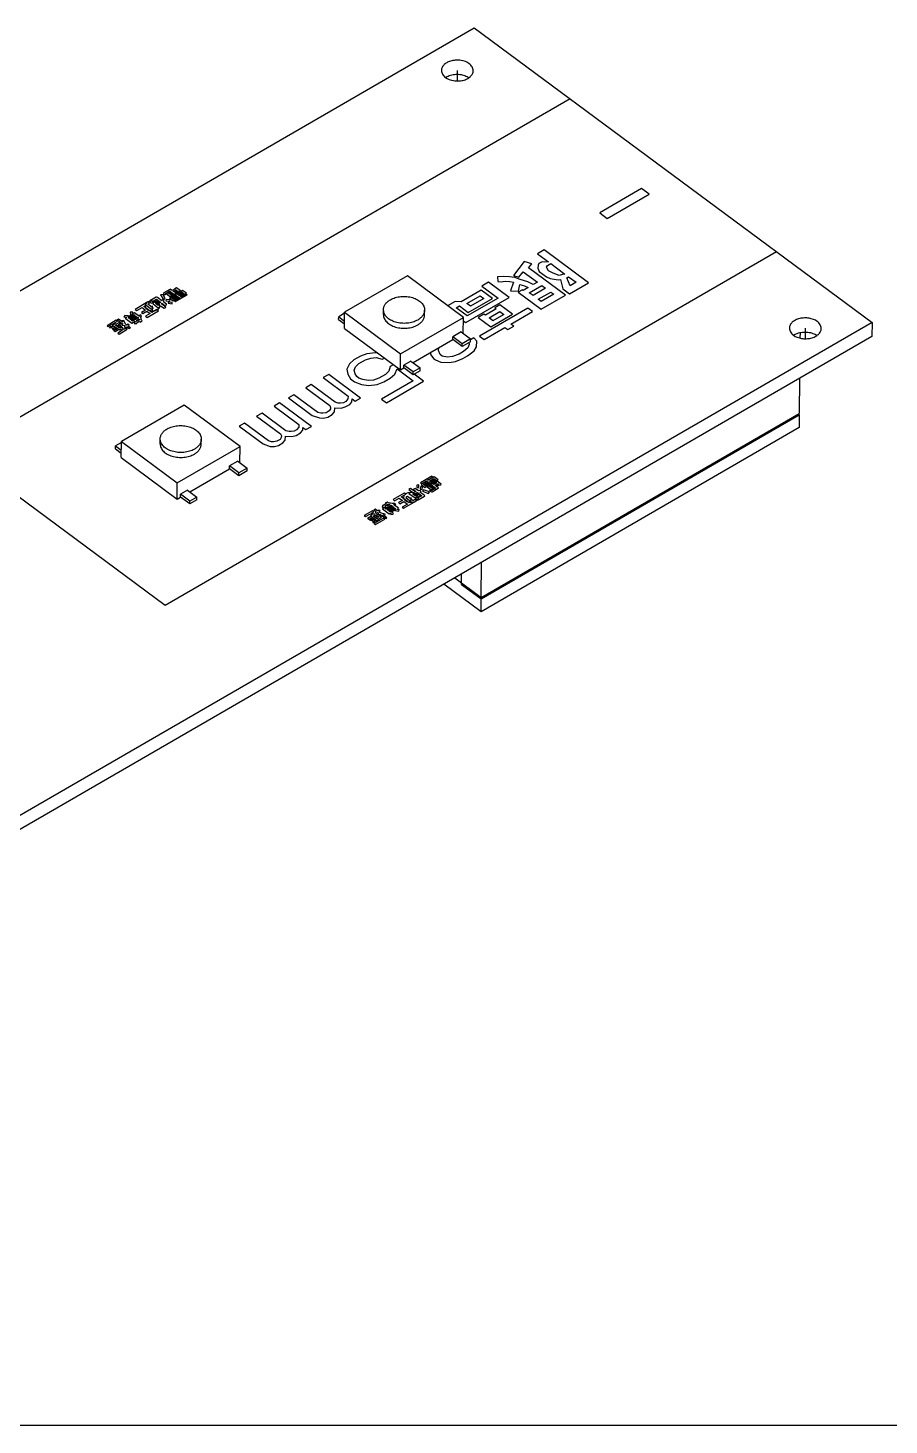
# Model space of a CAD drawing. Header units: millimetres. Extents: x 0 to 297, y 0 to 210.
# Drawn here: x 101.5 to 133.8, y 0 to 52.4 of the extents above; entities that cross this region are included whole.
import ezdxf

# ---------------------------------------------------------------- set-up
doc = ezdxf.new("R2010")
doc.units = ezdxf.units.MM
doc.header["$LTSCALE"] = 16.335
doc.layers.get('0').update_dxf_attribs({"linetype": 'CONTINUOUS'})

msp = doc.modelspace()

# ---------------------------------------------------------------- linework, layer by layer
at = {"color": 7, "linetype": 'Continuous'}
for p, q in [((86.854, 34.185), (118.245, 52.351)), ((118.245, 52.351), (133.143, 41.313)), ((115.739, 43.058), (113.387, 41.697)), ((117.834, 41.506), (115.739, 43.058)), ((113.163, 41.423), (113.164, 41.529)), ((113.163, 41.423), (113.383, 41.26)), ((113.387, 41.658), (113.164, 41.529)), ((113.164, 41.529), (113.384, 41.366)), ((113.382, 41.089), (113.387, 41.697)), ((113.387, 41.697), (115.482, 40.145)), ((114.841, 41.608), (114.842, 41.793)), ((115.482, 40.145), (117.834, 41.506)), ((116.381, 41.595), (116.382, 41.78)), ((117.829, 40.901), (117.834, 41.506)), ((133.143, 41.313), (91.847, 17.415)), ((113.382, 41.089), (115.477, 39.537)), ((117.751, 40.958), (117.438, 40.777)), ((117.751, 40.958), (118.1, 40.7)), ((130.445, 40.936), (130.443, 40.729)), ((133.143, 41.313), (133.138, 40.784)), ((133.138, 40.784), (91.842, 16.887)), ((115.949, 39.81), (117.437, 40.671)), ((117.437, 40.671), (117.438, 40.777)), ((117.786, 40.412), (117.437, 40.671)), ((117.787, 40.518), (117.438, 40.777)), ((118.1, 40.594), (117.786, 40.412)), ((117.786, 40.412), (117.787, 40.518)), ((118.1, 40.7), (117.787, 40.518)), ((118.1, 40.594), (118.1, 40.7)), ((115.477, 39.537), (115.482, 40.145)), ((115.87, 39.869), (115.608, 39.718)), ((115.87, 39.869), (116.219, 39.611)), ((115.477, 39.537), (115.607, 39.612)), ((115.607, 39.612), (115.608, 39.718)), ((115.956, 39.354), (115.607, 39.612)), ((115.957, 39.459), (115.608, 39.718)), ((116.218, 39.505), (115.956, 39.354)), ((115.956, 39.354), (115.957, 39.459)), ((116.219, 39.611), (115.957, 39.459)), ((116.218, 39.505), (116.219, 39.611)), ((130.43, 39.217), (130.418, 37.903)), ((107.376, 38.218), (105.023, 36.857)), ((109.47, 36.666), (107.376, 38.218)), ((118.5, 31.006), (130.418, 37.903)), ((118.5, 30.954), (130.418, 37.85)), ((130.378, 37.88), (130.418, 37.85)), ((130.418, 37.85), (130.414, 37.375)), ((130.414, 37.375), (118.495, 30.478)), ((104.799, 36.583), (104.8, 36.689)), ((105.023, 36.818), (104.8, 36.689)), ((104.8, 36.689), (105.02, 36.526)), ((105.018, 36.249), (105.023, 36.857)), ((105.023, 36.857), (107.118, 35.305)), ((106.477, 36.768), (106.478, 36.953)), ((107.118, 35.305), (109.47, 36.666)), ((108.017, 36.755), (108.018, 36.94)), ((109.465, 36.061), (109.47, 36.666)), ((104.799, 36.583), (105.019, 36.42)), ((105.018, 36.249), (107.113, 34.697)), ((107.586, 34.97), (109.073, 35.831)), ((109.073, 35.831), (109.074, 35.937)), ((109.422, 35.572), (109.073, 35.831)), ((109.388, 36.118), (109.074, 35.937)), ((109.423, 35.678), (109.074, 35.937)), ((109.388, 36.118), (109.737, 35.86)), ((109.736, 35.754), (109.422, 35.572)), ((109.422, 35.572), (109.423, 35.678)), ((109.737, 35.86), (109.423, 35.678)), ((109.736, 35.754), (109.737, 35.86)), ((107.113, 34.697), (107.118, 35.305)), ((107.113, 34.697), (107.243, 34.772)), ((107.243, 34.772), (107.244, 34.878)), ((107.593, 34.514), (107.243, 34.772)), ((107.506, 35.029), (107.244, 34.878)), ((107.594, 34.619), (107.244, 34.878)), ((107.506, 35.029), (107.855, 34.771)), ((107.854, 34.665), (107.593, 34.514)), ((107.593, 34.514), (107.594, 34.619)), ((107.855, 34.771), (107.594, 34.619)), ((107.854, 34.665), (107.855, 34.771)), ((118.5, 31.006), (118.512, 32.32)), ((118.495, 30.478), (117.107, 31.507)), ((117.51, 31.74), (118.5, 31.006)), ((117.766, 31.497), (117.77, 31.891)), ((117.807, 31.52), (117.766, 31.497)), ((117.766, 31.497), (118.5, 30.954)), ((118.495, 30.478), (118.5, 30.954)), ((0, 0), (297, 0))]:
    msp.add_line(p, q, dxfattribs=at)
at = {"color": 40, "linetype": 'Continuous'}
for p, q in [((117.608, 50.753), (117.605, 50.363)), ((121.83, 49.695), (98.934, 36.445)), ((124.509, 46.33), (122.941, 45.423)), ((123.22, 45.216), (124.788, 46.123)), ((124.788, 46.123), (124.509, 46.33)), ((122.941, 45.423), (123.22, 45.216)), ((120.86, 44.034), (120.611, 43.89)), ((122.527, 42.799), (120.86, 44.034)), ((106.662, 30.719), (129.558, 43.969)), ((120.111, 43.601), (119.71, 43.075)), ((120.4, 43.511), (120.111, 43.601)), ((120.268, 43.362), (120.4, 43.511)), ((120.611, 43.89), (121.027, 43.581)), ((120.632, 43.462), (120.622, 43.346)), ((120.667, 43.519), (120.632, 43.462)), ((120.791, 43.591), (120.667, 43.519)), ((120.878, 43.568), (120.791, 43.591)), ((121.027, 43.581), (120.878, 43.568)), ((120.986, 43.447), (121.111, 43.519)), ((121.111, 43.519), (121.639, 43.128)), ((119.321, 43.034), (119.113, 43.023)), ((119.113, 43.023), (119.127, 42.848)), ((119.557, 43.024), (119.321, 43.034)), ((119.762, 42.996), (119.557, 43.024)), ((119.71, 43.075), (119.911, 43.009)), ((119.963, 42.929), (119.762, 42.996)), ((119.911, 43.009), (120.077, 43.215)), ((120.251, 42.839), (119.963, 42.929)), ((120.077, 43.215), (120.605, 42.824)), ((121.657, 42.332), (120.268, 43.362)), ((120.622, 43.346), (120.671, 43.228)), ((120.671, 43.228), (120.948, 43.022)), ((120.948, 43.022), (121.091, 42.958)), ((120.951, 43.391), (120.986, 43.447)), ((120.976, 43.331), (120.951, 43.391)), ((121.028, 43.251), (120.976, 43.331)), ((121.198, 43.167), (121.028, 43.251)), ((121.091, 42.958), (121.382, 42.907)), ((121.427, 43.079), (121.198, 43.167)), ((121.548, 43.113), (121.427, 43.079)), ((121.639, 43.128), (121.548, 43.113)), ((121.715, 42.989), (121.778, 43.025)), ((121.837, 42.693), (121.715, 42.989)), ((121.778, 43.025), (122.055, 42.819)), ((106.61, 42.423), (106.601, 42.408)), ((106.601, 42.408), (106.609, 42.403)), ((106.834, 42.553), (106.61, 42.423)), ((106.679, 42.394), (106.68, 42.405)), ((106.68, 42.405), (106.837, 42.496)), ((106.76, 42.422), (106.71, 42.393)), ((106.767, 42.416), (106.76, 42.422)), ((106.867, 42.474), (106.767, 42.416)), ((106.804, 42.389), (106.904, 42.447)), ((106.926, 42.43), (106.826, 42.373)), ((106.858, 42.557), (106.834, 42.553)), ((106.837, 42.496), (106.867, 42.474)), ((106.925, 42.508), (106.858, 42.557)), ((106.865, 42.278), (107.239, 42.494)), ((106.904, 42.447), (106.926, 42.43)), ((107.033, 42.57), (106.925, 42.508)), ((106.962, 42.48), (107.07, 42.543)), ((106.984, 42.464), (106.962, 42.48)), ((107.092, 42.526), (106.984, 42.464)), ((107.021, 42.436), (107.129, 42.499)), ((107.043, 42.42), (107.021, 42.436)), ((107.083, 42.609), (107.025, 42.576)), ((107.025, 42.576), (107.033, 42.57)), ((107.151, 42.482), (107.043, 42.42)), ((107.07, 42.543), (107.092, 42.526)), ((107.239, 42.494), (107.083, 42.609)), ((107.236, 42.463), (107.128, 42.401)), ((107.129, 42.499), (107.151, 42.482)), ((107.158, 42.379), (107.265, 42.441)), ((107.288, 42.425), (107.18, 42.363)), ((107.265, 42.441), (107.236, 42.463)), ((107.244, 42.282), (107.459, 42.407)), ((107.319, 42.511), (107.261, 42.478)), ((107.261, 42.478), (107.364, 42.401)), ((107.317, 42.403), (107.288, 42.425)), ((107.459, 42.407), (107.319, 42.511)), ((118.507, 42.526), (117.758, 42.093)), ((118.923, 42.217), (118.507, 42.526)), ((118.77, 42.825), (118.52, 42.68)), ((118.52, 42.68), (119.132, 42.227)), ((119.548, 42.248), (118.77, 42.825)), ((119.127, 42.848), (119.245, 42.843)), ((119.245, 42.843), (119.394, 42.856)), ((119.394, 42.856), (119.571, 42.849)), ((119.571, 42.849), (119.717, 42.823)), ((119.717, 42.823), (119.6, 42.498)), ((119.6, 42.498), (119.895, 42.486)), ((120.047, 42.537), (119.891, 42.447)), ((119.891, 42.447), (120.752, 41.809)), ((119.895, 42.486), (119.946, 42.736)), ((119.946, 42.736), (120.12, 42.689)), ((120.075, 42.517), (120.047, 42.537)), ((120.262, 42.625), (120.075, 42.517)), ((120.12, 42.689), (120.262, 42.625)), ((120.449, 42.733), (120.251, 42.839)), ((120.304, 42.429), (120.772, 42.7)), ((120.443, 42.326), (120.304, 42.429)), ((120.911, 42.597), (120.443, 42.326)), ((120.605, 42.824), (120.449, 42.733)), ((120.637, 42.182), (121.105, 42.453)), ((120.772, 42.7), (120.911, 42.597)), ((121.105, 42.453), (121.217, 42.371)), ((121.382, 42.907), (121.472, 42.922)), ((121.472, 42.922), (121.56, 42.569)), ((121.56, 42.569), (121.81, 42.384)), ((121.81, 42.384), (122.527, 42.799)), ((122.055, 42.819), (121.837, 42.693)), ((106.021, 42.082), (105.54, 41.804)), ((105.865, 41.914), (105.948, 41.962)), ((106.168, 41.689), (105.865, 41.914)), ((105.948, 41.962), (106.155, 41.808)), ((106.014, 42), (106.08, 42.038)), ((106.221, 41.847), (106.014, 42)), ((106.08, 42.038), (106.021, 42.082)), ((106.088, 42.121), (106.078, 42.106)), ((106.078, 42.106), (106.092, 42.084)), ((106.328, 42.26), (106.088, 42.121)), ((106.092, 42.084), (106.107, 42.073)), ((106.107, 42.073), (106.136, 42.041)), ((106.136, 42.041), (106.209, 42.064)), ((106.188, 42.101), (106.338, 42.187)), ((106.195, 42.085), (106.188, 42.101)), ((106.188, 41.751), (106.19, 41.934)), ((106.209, 42.064), (106.195, 42.085)), ((106.223, 42.053), (106.205, 42.023)), ((106.205, 42.023), (106.211, 42.007)), ((106.211, 42.007), (106.404, 41.865)), ((106.257, 42.072), (106.223, 42.053)), ((106.319, 42.157), (106.253, 42.119)), ((106.253, 42.119), (106.43, 41.987)), ((106.333, 42.048), (106.257, 42.072)), ((106.3, 42.029), (106.333, 42.048)), ((106.403, 41.952), (106.3, 42.029)), ((106.474, 42.042), (106.319, 42.157)), ((106.344, 42.259), (106.328, 42.26)), ((106.338, 42.187), (106.493, 42.072)), ((106.374, 42.248), (106.344, 42.259)), ((106.537, 42.127), (106.374, 42.248)), ((106.43, 41.987), (106.403, 41.952)), ((106.404, 41.865), (106.47, 41.903)), ((106.463, 41.909), (106.489, 41.943)), ((106.47, 41.903), (106.463, 41.909)), ((106.493, 42.072), (106.474, 42.042)), ((106.489, 41.943), (106.622, 41.845)), ((106.589, 42.362), (106.493, 42.346)), ((106.493, 42.346), (106.597, 42.181)), ((106.534, 41.998), (106.545, 42.034)), ((106.689, 41.883), (106.534, 41.998)), ((106.555, 42.157), (106.537, 42.127)), ((106.545, 42.034), (106.655, 41.952)), ((106.632, 42.133), (106.555, 42.157)), ((106.67, 42.204), (106.589, 42.362)), ((106.596, 42.083), (106.632, 42.133)), ((106.722, 41.99), (106.596, 42.083)), ((106.597, 42.181), (106.67, 42.204)), ((106.609, 42.403), (106.644, 42.355)), ((106.622, 41.845), (106.689, 41.883)), ((106.644, 42.355), (106.685, 42.379)), ((106.655, 41.952), (106.722, 41.99)), ((106.685, 42.379), (106.679, 42.394)), ((106.698, 42.172), (106.694, 42.12)), ((106.694, 42.12), (106.835, 42.114)), ((106.855, 42.165), (106.698, 42.172)), ((106.71, 42.393), (106.865, 42.278)), ((106.784, 42.075), (106.781, 42.034)), ((106.781, 42.034), (106.921, 42.018)), ((106.933, 42.064), (106.784, 42.075)), ((106.826, 42.373), (106.804, 42.389)), ((106.871, 42.252), (106.821, 42.223)), ((106.821, 42.223), (106.961, 42.119)), ((106.835, 42.114), (106.855, 42.165)), ((106.863, 42.345), (106.963, 42.403)), ((106.885, 42.329), (106.863, 42.345)), ((106.974, 42.175), (106.871, 42.252)), ((106.985, 42.386), (106.885, 42.329)), ((107.02, 42.338), (106.896, 42.266)), ((106.896, 42.266), (106.925, 42.245)), ((106.921, 42.018), (106.933, 42.064)), ((106.925, 42.245), (107.05, 42.317)), ((107.072, 42.3), (106.947, 42.228)), ((106.947, 42.228), (106.977, 42.206)), ((106.961, 42.119), (107.185, 42.249)), ((106.963, 42.403), (106.985, 42.386)), ((107.149, 42.276), (106.974, 42.175)), ((106.977, 42.206), (107.101, 42.278)), ((107.208, 42.232), (107.017, 42.122)), ((107.017, 42.122), (107.054, 42.095)), ((107.05, 42.317), (107.02, 42.338)), ((107.103, 42.386), (107.045, 42.353)), ((107.045, 42.353), (107.149, 42.276)), ((107.054, 42.095), (107.485, 42.344)), ((107.101, 42.278), (107.072, 42.3)), ((107.207, 42.31), (107.103, 42.386)), ((107.128, 42.401), (107.158, 42.379)), ((107.18, 42.363), (107.209, 42.341)), ((107.185, 42.249), (107.208, 42.232)), ((107.364, 42.401), (107.207, 42.31)), ((107.209, 42.341), (107.317, 42.403)), ((107.266, 42.266), (107.244, 42.282)), ((107.448, 42.372), (107.266, 42.266)), ((107.485, 42.344), (107.448, 42.372)), ((117.522, 42.103), (117.241, 41.94)), ((117.758, 42.093), (117.522, 42.103)), ((117.561, 41.868), (117.685, 41.94)), ((117.685, 41.94), (118.019, 41.693)), ((117.926, 41.31), (119.548, 42.248)), ((117.959, 42.026), (118.458, 42.315)), ((118.098, 41.923), (117.959, 42.026)), ((119.132, 42.227), (117.977, 41.559)), ((118.019, 41.693), (118.923, 42.217)), ((118.597, 42.212), (118.098, 41.923)), ((118.458, 42.315), (118.597, 42.212)), ((119.198, 41.973), (119.011, 41.864)), ((119.67, 41.623), (119.198, 41.973)), ((120.749, 42.1), (120.637, 42.182)), ((121.217, 42.371), (120.749, 42.1)), ((120.752, 41.809), (121.657, 42.332)), ((104.835, 41.396), (104.486, 41.194)), ((104.531, 41.161), (104.879, 41.363)), ((104.879, 41.363), (104.835, 41.396)), ((104.918, 41.444), (104.868, 41.415)), ((104.868, 41.415), (105.09, 41.251)), ((105.073, 41.329), (104.918, 41.444)), ((105.117, 41.383), (105.046, 41.381)), ((105.046, 41.381), (105.073, 41.329)), ((105.176, 41.252), (105.117, 41.383)), ((105.15, 41.578), (105.122, 41.523)), ((105.122, 41.523), (105.223, 41.513)), ((105.29, 41.562), (105.15, 41.578)), ((105.223, 41.513), (105.165, 41.479)), ((105.165, 41.479), (105.416, 41.293)), ((105.437, 41.617), (105.271, 41.521)), ((105.271, 41.521), (105.29, 41.562)), ((105.276, 41.485), (105.491, 41.61)), ((105.313, 41.458), (105.276, 41.485)), ((105.528, 41.582), (105.313, 41.458)), ((105.342, 41.436), (105.558, 41.561)), ((105.379, 41.408), (105.342, 41.436)), ((105.453, 41.704), (105.357, 41.698)), ((105.357, 41.698), (105.365, 41.605)), ((105.365, 41.605), (105.437, 41.617)), ((105.595, 41.533), (105.379, 41.408)), ((105.409, 41.386), (105.624, 41.511)), ((105.446, 41.359), (105.409, 41.386)), ((105.416, 41.293), (105.541, 41.365)), ((105.661, 41.484), (105.446, 41.359)), ((105.447, 41.643), (105.453, 41.704)), ((105.513, 41.681), (105.447, 41.643)), ((105.491, 41.61), (105.528, 41.582)), ((105.541, 41.365), (105.509, 41.279)), ((105.698, 41.544), (105.513, 41.681)), ((105.54, 41.804), (105.599, 41.76)), ((105.558, 41.561), (105.595, 41.533)), ((105.702, 41.41), (105.594, 41.348)), ((105.594, 41.348), (105.599, 41.399)), ((105.599, 41.76), (105.798, 41.875)), ((105.599, 41.399), (105.69, 41.452)), ((105.605, 41.295), (105.722, 41.363)), ((105.624, 41.511), (105.661, 41.484)), ((105.69, 41.452), (105.702, 41.41)), ((105.708, 41.57), (105.698, 41.544)), ((105.727, 41.6), (105.708, 41.57)), ((105.722, 41.363), (105.734, 41.331)), ((105.779, 41.572), (105.727, 41.6)), ((105.734, 41.331), (105.809, 41.374)), ((105.757, 41.5), (105.779, 41.572)), ((105.762, 41.464), (105.757, 41.5)), ((105.768, 41.438), (105.762, 41.464)), ((105.781, 41.407), (105.768, 41.438)), ((105.809, 41.374), (105.781, 41.407)), ((105.931, 41.777), (105.782, 41.69)), ((105.782, 41.69), (105.834, 41.652)), ((105.798, 41.875), (105.931, 41.777)), ((105.834, 41.652), (105.983, 41.738)), ((106.101, 41.651), (105.927, 41.55)), ((105.927, 41.55), (105.986, 41.506)), ((105.983, 41.738), (106.101, 41.651)), ((105.986, 41.506), (106.409, 41.751)), ((106.155, 41.808), (106.221, 41.847)), ((106.35, 41.795), (106.168, 41.689)), ((106.409, 41.751), (106.35, 41.795)), ((117.977, 41.559), (117.561, 41.868)), ((117.833, 41.378), (117.926, 41.31)), ((118.605, 41.629), (118.387, 41.503)), ((118.387, 41.503), (118.859, 41.153)), ((120.253, 41.85), (118.443, 40.803)), ((118.661, 41.588), (118.605, 41.629)), ((119.066, 41.823), (118.661, 41.588)), ((118.8, 41.485), (119.205, 41.72)), ((118.939, 41.382), (118.8, 41.485)), ((118.859, 41.153), (119.67, 41.623)), ((119.344, 41.617), (118.939, 41.382)), ((119.011, 41.864), (119.066, 41.823)), ((119.205, 41.72), (119.344, 41.617)), ((119.608, 41.257), (120.419, 41.726)), ((120.419, 41.726), (120.253, 41.85)), ((104.486, 41.194), (104.531, 41.161)), ((104.609, 41.158), (104.577, 41.149)), ((104.577, 41.149), (104.59, 41.117)), ((104.59, 41.117), (104.629, 41.121)), ((104.64, 41.156), (104.609, 41.158)), ((104.629, 41.121), (104.676, 41.119)), ((104.679, 41.15), (104.64, 41.156)), ((104.676, 41.119), (104.702, 41.056)), ((104.688, 41.165), (104.679, 41.15)), ((104.691, 41.195), (104.688, 41.165)), ((104.709, 41.215), (104.691, 41.195)), ((104.702, 41.056), (104.725, 41.039)), ((104.732, 41.209), (104.709, 41.215)), ((104.783, 41.259), (104.725, 41.225)), ((104.725, 41.225), (104.732, 41.209)), ((104.725, 41.137), (104.735, 41.152)), ((104.771, 41.125), (104.725, 41.137)), ((104.725, 41.039), (104.753, 41.007)), ((104.735, 41.152), (104.745, 41.178)), ((104.736, 41.085), (104.738, 41.106)), ((104.765, 41.053), (104.736, 41.085)), ((104.738, 41.106), (104.76, 41.089)), ((104.745, 41.178), (104.753, 41.182)), ((104.753, 41.182), (104.952, 41.035)), ((104.753, 41.007), (104.798, 40.974)), ((104.76, 41.089), (104.814, 41.072)), ((104.786, 41.026), (104.765, 41.053)), ((104.809, 41.108), (104.771, 41.125)), ((104.829, 41.246), (104.783, 41.259)), ((104.836, 41.055), (104.786, 41.026)), ((104.798, 40.974), (104.922, 41.046)), ((104.803, 41.211), (104.828, 41.226)), ((104.958, 41.096), (104.803, 41.211)), ((104.869, 41.074), (104.809, 41.108)), ((104.814, 41.072), (104.836, 41.055)), ((104.828, 41.226), (104.953, 41.133)), ((104.929, 41.304), (104.829, 41.246)), ((104.878, 41.079), (104.869, 41.074)), ((104.922, 41.046), (104.878, 41.079)), ((105.07, 41.024), (104.887, 40.919)), ((104.887, 40.919), (104.939, 40.88)), ((104.899, 41.228), (104.932, 41.247)), ((104.958, 41.184), (104.899, 41.228)), ((105.025, 41.233), (104.929, 41.304)), ((104.932, 41.247), (104.991, 41.203)), ((104.939, 40.88), (105.246, 41.058)), ((104.952, 41.035), (105.019, 41.073)), ((104.953, 41.133), (105.069, 41.2)), ((104.991, 41.203), (104.958, 41.184)), ((105.033, 41.14), (104.958, 41.096)), ((105.019, 41.073), (105.07, 41.024)), ((105.035, 41.258), (105.025, 41.233)), ((105.084, 41.101), (105.033, 41.14)), ((105.09, 41.251), (105.035, 41.258)), ((105.055, 41.211), (105.149, 41.207)), ((105.069, 41.2), (105.055, 41.211)), ((105.068, 41.092), (105.084, 41.101)), ((105.111, 41.048), (105.068, 41.092)), ((105.194, 41.096), (105.111, 41.048)), ((105.171, 41.19), (105.129, 41.166)), ((105.129, 41.166), (105.181, 41.128)), ((105.149, 41.207), (105.171, 41.19)), ((105.221, 41.219), (105.176, 41.252)), ((105.181, 41.128), (105.223, 41.152)), ((105.246, 41.058), (105.194, 41.096)), ((105.27, 41.248), (105.221, 41.219)), ((105.223, 41.152), (105.311, 41.086)), ((105.322, 41.21), (105.27, 41.248)), ((105.272, 41.181), (105.322, 41.21)), ((105.361, 41.115), (105.272, 41.181)), ((105.311, 41.086), (105.361, 41.115)), ((105.509, 41.279), (105.604, 41.275)), ((105.604, 41.275), (105.605, 41.295)), ((118.61, 40.679), (119.39, 41.13)), ((119.39, 41.13), (119.501, 41.048)), ((119.501, 41.048), (119.719, 41.174)), ((119.719, 41.174), (119.608, 41.257)), ((130.643, 41.095), (130.64, 40.705)), ((116.9, 40.268), (116.916, 40.37)), ((118.006, 40.368), (117.838, 40.222)), ((118.054, 40.494), (118.006, 40.368)), ((118.035, 40.579), (118.054, 40.494)), ((118.229, 40.743), (118.1, 40.668)), ((118.337, 40.608), (118.229, 40.743)), ((118.233, 40.253), (118.322, 40.403)), ((118.322, 40.403), (118.337, 40.608)), ((118.443, 40.803), (118.61, 40.679)), ((113.735, 39.911), (113.568, 39.765)), ((113.981, 40.054), (113.735, 39.911)), ((113.922, 39.773), (114.167, 39.916)), ((114.223, 40.144), (113.981, 40.054)), ((114.167, 39.916), (114.368, 39.983)), ((114.54, 40.18), (114.223, 40.144)), ((114.368, 39.983), (114.566, 39.999)), ((114.625, 40.168), (114.54, 40.18)), ((114.566, 39.999), (114.797, 39.936)), ((114.797, 39.936), (114.876, 39.982)), ((116.595, 40.184), (116.613, 40.102)), ((116.613, 40.102), (116.721, 39.968)), ((116.721, 39.968), (116.796, 39.913)), ((116.796, 39.913), (116.986, 39.826)), ((116.967, 40.111), (116.9, 40.268)), ((117.042, 40.055), (116.967, 40.111)), ((116.986, 39.826), (117.299, 39.811)), ((117.235, 40.02), (117.042, 40.055)), ((117.433, 40.036), (117.235, 40.02)), ((117.299, 39.811), (117.537, 39.85)), ((117.675, 40.127), (117.433, 40.036)), ((117.537, 39.85), (117.82, 39.965)), ((117.838, 40.222), (117.675, 40.127)), ((117.82, 39.965), (117.984, 40.06)), ((117.984, 40.06), (118.233, 40.253)), ((112.794, 39.366), (112.589, 39.248)), ((113.985, 38.483), (112.794, 39.366)), ((113.568, 39.765), (113.475, 39.564)), ((113.475, 39.564), (113.501, 39.383)), ((113.501, 39.383), (113.605, 39.197)), ((113.747, 39.525), (113.795, 39.651)), ((113.777, 39.395), (113.747, 39.525)), ((113.847, 39.288), (113.777, 39.395)), ((113.795, 39.651), (113.922, 39.773)), ((113.922, 39.233), (113.847, 39.288)), ((114.912, 39.364), (114.666, 39.222)), ((115.039, 39.486), (114.912, 39.364)), ((115.091, 39.664), (115.039, 39.486)), ((115.211, 39.733), (115.091, 39.664)), ((115.098, 39.226), (115.266, 39.372)), ((115.266, 39.372), (115.359, 39.573)), ((115.359, 39.573), (115.955, 39.132)), ((116.346, 39.112), (115.992, 39.374)), ((112.138, 38.987), (111.934, 38.869)), ((111.934, 38.869), (112.828, 38.206)), ((113.032, 38.325), (112.138, 38.987)), ((112.589, 39.248), (113.52, 38.558)), ((113.605, 39.197), (113.754, 39.087)), ((113.754, 39.087), (114.022, 38.996)), ((114.074, 39.174), (113.922, 39.233)), ((114.022, 38.996), (114.294, 38.957)), ((114.268, 39.138), (114.074, 39.174)), ((114.465, 39.154), (114.268, 39.138)), ((114.294, 38.957), (114.611, 38.993)), ((114.666, 39.222), (114.465, 39.154)), ((114.611, 38.993), (114.853, 39.084)), ((115.955, 39.132), (114.767, 38.444)), ((114.853, 39.084), (115.098, 39.226)), ((114.953, 38.306), (116.346, 39.112)), ((110.951, 38.3), (110.746, 38.182)), ((112.143, 37.417), (110.951, 38.3)), ((111.483, 38.608), (111.279, 38.49)), ((111.279, 38.49), (112.172, 37.827)), ((112.377, 37.946), (111.483, 38.608)), ((113.148, 38.293), (113.032, 38.325)), ((113.226, 38.29), (113.148, 38.293)), ((113.345, 38.309), (113.226, 38.29)), ((113.427, 38.357), (113.345, 38.309)), ((113.412, 38.152), (113.576, 38.246)), ((113.513, 38.455), (113.427, 38.357)), ((113.52, 38.558), (113.513, 38.455)), ((113.576, 38.246), (113.661, 38.345)), ((113.661, 38.345), (113.669, 38.448)), ((113.669, 38.448), (113.781, 38.365)), ((113.781, 38.365), (113.985, 38.483)), ((114.767, 38.444), (114.953, 38.306)), ((110.296, 37.921), (110.091, 37.802)), ((110.091, 37.802), (110.985, 37.14)), ((111.19, 37.259), (110.296, 37.921)), ((110.746, 38.182), (111.677, 37.492)), ((112.172, 37.827), (112.44, 37.737)), ((112.493, 37.914), (112.377, 37.946)), ((112.44, 37.737), (112.597, 37.729)), ((112.571, 37.91), (112.493, 37.914)), ((112.69, 37.93), (112.571, 37.91)), ((112.597, 37.729), (112.757, 37.772)), ((112.813, 38.001), (112.69, 37.93)), ((112.757, 37.772), (112.921, 37.867)), ((112.857, 38.076), (112.813, 38.001)), ((112.828, 38.206), (112.861, 38.128)), ((112.861, 38.128), (112.857, 38.076)), ((112.921, 37.867), (113.006, 37.966)), ((113.006, 37.966), (113.017, 38.12)), ((113.017, 38.12), (113.252, 38.108)), ((113.252, 38.108), (113.412, 38.152)), ((109.641, 37.542), (109.436, 37.423)), ((109.436, 37.423), (110.33, 36.761)), ((110.534, 36.88), (109.641, 37.542)), ((111.305, 37.227), (111.19, 37.259)), ((111.383, 37.223), (111.305, 37.227)), ((111.502, 37.243), (111.383, 37.223)), ((111.584, 37.29), (111.502, 37.243)), ((111.569, 37.085), (111.733, 37.18)), ((111.67, 37.389), (111.584, 37.29)), ((111.677, 37.492), (111.67, 37.389)), ((111.733, 37.18), (111.819, 37.279)), ((111.819, 37.279), (111.826, 37.381)), ((111.826, 37.381), (111.938, 37.299)), ((111.938, 37.299), (112.143, 37.417)), ((110.33, 36.761), (110.598, 36.67)), ((110.65, 36.848), (110.534, 36.88)), ((110.598, 36.67), (110.754, 36.663)), ((110.728, 36.844), (110.65, 36.848)), ((110.847, 36.864), (110.728, 36.844)), ((110.754, 36.663), (110.914, 36.706)), ((110.97, 36.935), (110.847, 36.864)), ((110.914, 36.706), (111.078, 36.801)), ((111.015, 37.01), (110.97, 36.935)), ((110.985, 37.14), (111.018, 37.061)), ((111.018, 37.061), (111.015, 37.01)), ((111.078, 36.801), (111.164, 36.9)), ((111.164, 36.9), (111.175, 37.054)), ((111.175, 37.054), (111.409, 37.042)), ((111.409, 37.042), (111.569, 37.085)), ((98.934, 36.445), (106.662, 30.719)), ((115.858, 35.09), (115.791, 35.051)), ((116.013, 34.975), (115.858, 35.09)), ((116.024, 35.098), (115.957, 35.06)), ((116.149, 35.005), (116.024, 35.098)), ((116.161, 35.226), (116.09, 35.224)), ((116.09, 35.224), (116.097, 35.131)), ((116.097, 35.131), (116.16, 35.128)), ((116.16, 35.128), (116.161, 35.226)), ((116.226, 35.156), (116.218, 35.064)), ((116.654, 35.551), (116.223, 35.301)), ((116.223, 35.301), (116.26, 35.274)), ((116.305, 35.163), (116.226, 35.156)), ((116.473, 35.368), (116.249, 35.238)), ((116.249, 35.238), (116.389, 35.134)), ((116.26, 35.274), (116.451, 35.384)), ((116.296, 35.061), (116.305, 35.163)), ((116.335, 35.239), (116.51, 35.34)), ((116.439, 35.163), (116.335, 35.239)), ((116.507, 35.309), (116.382, 35.237)), ((116.382, 35.237), (116.412, 35.215)), ((116.389, 35.134), (116.439, 35.163)), ((116.412, 35.215), (116.536, 35.288)), ((116.559, 35.271), (116.434, 35.199)), ((116.434, 35.199), (116.464, 35.177)), ((116.451, 35.384), (116.473, 35.368)), ((116.464, 35.177), (116.588, 35.249)), ((116.851, 35.372), (116.478, 35.156)), ((116.478, 35.156), (116.633, 35.041)), ((116.536, 35.288), (116.507, 35.309)), ((116.509, 35.418), (116.691, 35.523)), ((116.531, 35.401), (116.509, 35.418)), ((116.51, 35.34), (116.613, 35.264)), ((116.746, 35.526), (116.531, 35.401)), ((116.557, 35.163), (116.657, 35.22)), ((116.579, 35.146), (116.557, 35.163)), ((116.588, 35.249), (116.559, 35.271)), ((116.568, 35.374), (116.725, 35.465)), ((116.671, 35.297), (116.568, 35.374)), ((116.679, 35.204), (116.579, 35.146)), ((116.613, 35.264), (116.671, 35.297)), ((116.723, 35.434), (116.615, 35.372)), ((116.615, 35.372), (116.644, 35.35)), ((116.616, 35.119), (116.716, 35.177)), ((116.638, 35.103), (116.616, 35.119)), ((116.738, 35.16), (116.638, 35.103)), ((116.644, 35.35), (116.752, 35.412)), ((116.804, 35.111), (116.647, 35.02)), ((116.691, 35.523), (116.654, 35.551)), ((116.657, 35.22), (116.679, 35.204)), ((116.666, 34.972), (116.89, 35.102)), ((116.774, 35.396), (116.667, 35.334)), ((116.667, 35.334), (116.696, 35.312)), ((116.675, 35.075), (116.775, 35.133)), ((116.683, 35.07), (116.675, 35.075)), ((116.696, 35.312), (116.804, 35.374)), ((116.715, 35.254), (116.822, 35.317)), ((116.737, 35.238), (116.715, 35.254)), ((116.716, 35.177), (116.738, 35.16)), ((116.752, 35.412), (116.723, 35.434)), ((116.725, 35.465), (116.829, 35.388)), ((116.845, 35.3), (116.737, 35.238)), ((116.887, 35.422), (116.746, 35.526)), ((116.804, 35.374), (116.774, 35.396)), ((116.774, 35.21), (116.882, 35.273)), ((116.796, 35.194), (116.774, 35.21)), ((116.775, 35.133), (116.804, 35.111)), ((116.904, 35.256), (116.796, 35.194)), ((116.822, 35.317), (116.845, 35.3)), ((116.829, 35.388), (116.887, 35.422)), ((116.833, 35.166), (116.941, 35.229)), ((116.899, 35.117), (116.833, 35.166)), ((117.006, 35.257), (116.851, 35.372)), ((116.882, 35.273), (116.904, 35.256)), ((116.89, 35.102), (116.899, 35.117)), ((116.941, 35.229), (116.948, 35.223)), ((116.948, 35.223), (117.006, 35.257)), ((114.978, 34.581), (114.903, 34.538)), ((115.023, 34.558), (114.978, 34.581)), ((115.07, 34.546), (115.023, 34.558)), ((115.623, 34.924), (115.199, 34.68)), ((115.199, 34.68), (115.259, 34.636)), ((115.259, 34.636), (115.433, 34.737)), ((115.551, 34.649), (115.402, 34.563)), ((115.402, 34.563), (115.453, 34.524)), ((115.433, 34.737), (115.551, 34.649)), ((115.453, 34.524), (115.603, 34.611)), ((115.499, 34.775), (115.682, 34.881)), ((115.802, 34.551), (115.499, 34.775)), ((115.596, 34.353), (116.077, 34.632)), ((115.603, 34.611), (115.736, 34.512)), ((115.682, 34.881), (115.623, 34.924)), ((115.745, 34.79), (115.678, 34.752)), ((115.678, 34.752), (115.885, 34.599)), ((115.951, 34.637), (115.745, 34.79)), ((115.791, 35.051), (115.924, 34.953)), ((115.861, 34.945), (115.794, 34.907)), ((115.794, 34.907), (115.986, 34.764)), ((115.885, 34.599), (115.802, 34.551)), ((115.868, 34.94), (115.861, 34.945)), ((115.924, 34.953), (115.868, 34.94)), ((115.871, 34.576), (115.873, 34.759)), ((115.927, 34.896), (115.983, 34.909)), ((116.031, 34.819), (115.927, 34.896)), ((116.018, 34.675), (115.951, 34.637)), ((115.957, 35.06), (116.068, 34.978)), ((115.983, 34.909), (116.161, 34.778)), ((115.986, 34.764), (116.009, 34.758)), ((116.009, 34.758), (116.057, 34.767)), ((116.068, 34.978), (116.013, 34.975)), ((116.077, 34.632), (116.018, 34.675)), ((116.072, 34.756), (116.029, 34.711)), ((116.029, 34.711), (116.074, 34.688)), ((116.064, 34.838), (116.031, 34.819)), ((116.057, 34.767), (116.091, 34.786)), ((116.091, 34.786), (116.064, 34.838)), ((116.072, 34.931), (116.12, 34.939)), ((116.227, 34.816), (116.072, 34.931)), ((116.103, 34.744), (116.072, 34.756)), ((116.074, 34.688), (116.089, 34.677)), ((116.089, 34.677), (116.119, 34.666)), ((116.126, 34.738), (116.103, 34.744)), ((116.119, 34.666), (116.143, 34.67)), ((116.12, 34.939), (116.275, 34.824)), ((116.275, 34.824), (116.126, 34.738)), ((116.143, 34.67), (116.384, 34.809)), ((116.23, 35.022), (116.149, 35.005)), ((116.161, 34.778), (116.227, 34.816)), ((116.208, 34.961), (116.256, 34.969)), ((116.371, 34.841), (116.208, 34.961)), ((116.218, 35.064), (116.296, 35.061)), ((116.256, 34.969), (116.23, 35.022)), ((116.341, 35.038), (116.298, 34.993)), ((116.298, 34.993), (116.534, 34.906)), ((116.571, 34.966), (116.341, 35.038)), ((116.385, 34.82), (116.371, 34.841)), ((116.384, 34.809), (116.385, 34.82)), ((116.534, 34.906), (116.571, 34.966)), ((116.608, 35.027), (116.566, 35.003)), ((116.566, 35.003), (116.635, 34.974)), ((116.631, 35.02), (116.608, 35.027)), ((116.647, 35.02), (116.631, 35.02)), ((116.633, 35.041), (116.683, 35.07)), ((116.635, 34.974), (116.642, 34.968)), ((116.642, 34.968), (116.666, 34.972)), ((114.43, 34.254), (114.123, 34.076)), ((114.123, 34.076), (114.174, 34.038)), ((114.174, 34.038), (114.357, 34.143)), ((114.372, 34.045), (114.247, 33.973)), ((114.357, 34.143), (114.424, 34.104)), ((114.424, 34.104), (114.358, 34.066)), ((114.358, 34.066), (114.557, 33.918)), ((114.416, 34.012), (114.372, 34.045)), ((114.398, 34.167), (114.481, 34.215)), ((114.458, 34.134), (114.398, 34.167)), ((114.481, 34.215), (114.43, 34.254)), ((114.452, 34.062), (114.527, 34.105)), ((114.607, 33.947), (114.452, 34.062)), ((114.475, 34.143), (114.458, 34.134)), ((114.527, 34.105), (114.475, 34.143)), ((114.53, 34.321), (114.48, 34.293)), ((114.48, 34.293), (114.569, 34.227)), ((114.623, 34.122), (114.506, 34.054)), ((114.506, 34.054), (114.632, 33.961)), ((114.569, 34.227), (114.527, 34.203)), ((114.527, 34.203), (114.579, 34.165)), ((114.619, 34.256), (114.53, 34.321)), ((114.579, 34.165), (114.621, 34.189)), ((114.585, 34.051), (114.618, 34.07)), ((114.644, 34.007), (114.585, 34.051)), ((114.618, 34.07), (114.677, 34.026)), ((114.669, 34.285), (114.619, 34.256)), ((114.621, 34.189), (114.643, 34.172)), ((114.637, 34.111), (114.623, 34.122)), ((114.643, 34.172), (114.637, 34.111)), ((114.667, 34.089), (114.707, 34.092)), ((114.763, 34.017), (114.667, 34.089)), ((114.72, 34.246), (114.669, 34.285)), ((114.67, 34.217), (114.72, 34.246)), ((114.715, 34.185), (114.67, 34.217)), ((114.702, 34.128), (114.924, 33.964)), ((114.707, 34.092), (114.702, 34.128)), ((114.907, 34.13), (114.715, 34.185)), ((114.802, 34.459), (114.797, 34.398)), ((114.797, 34.398), (114.931, 34.407)), ((114.833, 34.458), (114.802, 34.459)), ((114.931, 34.407), (114.807, 34.335)), ((114.807, 34.335), (115.058, 34.149)), ((114.818, 34.108), (114.895, 34.084)), ((114.973, 33.993), (114.818, 34.108)), ((114.95, 34.525), (114.833, 34.458)), ((114.895, 34.084), (114.907, 34.13)), ((114.903, 34.538), (114.95, 34.525)), ((114.91, 34.346), (115.126, 34.471)), ((114.947, 34.319), (114.91, 34.346)), ((114.911, 34.444), (115.019, 34.507)), ((114.989, 34.441), (114.911, 34.444)), ((115.163, 34.444), (114.947, 34.319)), ((114.977, 34.297), (115.192, 34.422)), ((115.014, 34.27), (114.977, 34.297)), ((115.081, 34.494), (114.989, 34.441)), ((115.229, 34.395), (115.014, 34.27)), ((115.019, 34.507), (115.081, 34.494)), ((115.043, 34.248), (115.259, 34.373)), ((115.08, 34.22), (115.043, 34.248)), ((115.058, 34.149), (115.116, 34.183)), ((115.108, 34.539), (115.07, 34.546)), ((115.296, 34.345), (115.08, 34.22)), ((115.163, 34.532), (115.108, 34.539)), ((115.116, 34.183), (115.118, 34.116)), ((115.118, 34.116), (115.206, 34.127)), ((115.126, 34.471), (115.163, 34.444)), ((115.135, 34.213), (115.301, 34.309)), ((115.198, 34.221), (115.135, 34.213)), ((115.273, 34.537), (115.163, 34.532)), ((115.192, 34.422), (115.229, 34.395)), ((115.206, 34.127), (115.198, 34.221)), ((115.222, 34.488), (115.262, 34.491)), ((115.407, 34.351), (115.222, 34.488)), ((115.259, 34.373), (115.296, 34.345)), ((115.262, 34.491), (115.309, 34.499)), ((115.309, 34.499), (115.273, 34.537)), ((115.301, 34.309), (115.273, 34.264)), ((115.273, 34.264), (115.413, 34.247)), ((115.34, 34.312), (115.407, 34.351)), ((115.434, 34.308), (115.34, 34.312)), ((115.413, 34.247), (115.434, 34.308)), ((115.736, 34.512), (115.537, 34.397)), ((115.537, 34.397), (115.596, 34.353)), ((114.247, 33.973), (114.292, 33.94)), ((114.292, 33.94), (114.337, 33.917)), ((114.325, 33.959), (114.375, 33.988)), ((114.363, 33.942), (114.325, 33.959)), ((114.337, 33.917), (114.359, 33.901)), ((114.359, 33.901), (114.451, 33.876)), ((114.408, 33.919), (114.363, 33.942)), ((114.375, 33.988), (114.397, 33.971)), ((114.397, 33.971), (114.417, 33.934)), ((114.408, 34.007), (114.416, 34.012)), ((114.451, 33.964), (114.408, 34.007)), ((114.439, 33.918), (114.408, 33.919)), ((114.417, 33.934), (114.439, 33.918)), ((114.449, 33.845), (114.439, 33.82)), ((114.439, 33.82), (114.485, 33.808)), ((114.451, 33.876), (114.449, 33.845)), ((114.473, 33.937), (114.451, 33.964)), ((114.485, 33.906), (114.473, 33.937)), ((114.509, 33.91), (114.485, 33.906)), ((114.485, 33.808), (114.502, 33.828)), ((114.846, 33.978), (114.498, 33.776)), ((114.498, 33.874), (114.522, 33.878)), ((114.504, 33.848), (114.498, 33.874)), ((114.498, 33.776), (114.542, 33.743)), ((114.502, 33.828), (114.504, 33.848)), ((114.549, 33.913), (114.509, 33.91)), ((114.522, 33.878), (114.569, 33.876)), ((114.542, 33.743), (114.89, 33.945)), ((114.557, 33.918), (114.549, 33.913)), ((114.569, 33.876), (114.602, 33.885)), ((114.595, 33.901), (114.618, 33.895)), ((114.602, 33.885), (114.595, 33.901)), ((114.632, 33.961), (114.607, 33.947)), ((114.618, 33.895), (114.676, 33.928)), ((114.677, 34.026), (114.644, 34.007)), ((114.663, 33.96), (114.763, 34.017)), ((114.676, 33.928), (114.663, 33.96)), ((114.89, 33.945), (114.846, 33.978)), ((114.924, 33.964), (114.973, 33.993))]:
    msp.add_line(p, q, dxfattribs=at)
at = {"color": 7, "linetype": 'Continuous'}
for centre, radius, start, end in [((117.483, 50.042), 0.55, 120.2212, 124.8413), ((106.346, 41.933), 0.124, 343.8266, 354.9177), ((106.35, 41.932), 0.12, 354.9985, 359.4848), ((106.157, 42.06), 0.304, 240.1249, 246.3459), ((106.233, 42.044), 0.286, 295.3268, 300.0048), ((130.518, 40.384), 0.55, 120.2212, 124.8413), ((115.84, 34.885), 0.304, 240.1249, 246.3459), ((115.855, 34.919), 0.34, 246.3236, 252.0032), ((115.875, 35), 0.424, 262.3964, 277.2252), ((115.878, 34.974), 0.398, 277.2263, 282.3944), ((115.908, 34.885), 0.304, 293.4377, 297.4026), ((115.92, 34.862), 0.278, 297.4212, 300.0405), ((116.029, 34.758), 0.124, 343.8266, 354.9177), ((116.033, 34.758), 0.12, 354.9985, 359.4848)]:
    msp.add_arc(centre, radius, start, end, dxfattribs=at)
for points, knots in [([(118.052, 51.01), (117.965, 51.075), (117.8, 51.134), (117.573, 51.148), (117.4, 51.126), (117.245, 51.071), (117.119, 50.988), (117.035, 50.882), (117.014, 50.798), (117.013, 50.758)], [0, 0, 0, 0, 0.261761, 0.404937, 0.546517, 0.679617, 0.799322, 0.904572, 1, 1, 1, 1]), ([(118.203, 50.748), (118.203, 50.772), (118.197, 50.821), (118.155, 50.918), (118.097, 50.977), (118.052, 51.01)], [0, 0, 0, 0, 0.229589, 0.468902, 1, 1, 1, 1]), ([(117.013, 50.758), (117.013, 50.735), (117.02, 50.685), (117.061, 50.589), (117.119, 50.529), (117.164, 50.496)], [0, 0, 0, 0, 0.229589, 0.468902, 1, 1, 1, 1]), ([(117.164, 50.496), (117.251, 50.432), (117.417, 50.372), (117.643, 50.358), (117.816, 50.381), (117.972, 50.435), (118.097, 50.518), (118.181, 50.625), (118.203, 50.708), (118.203, 50.748)], [0, 0, 0, 0, 0.261761, 0.404937, 0.546517, 0.679617, 0.799322, 0.904572, 1, 1, 1, 1]), ([(117.206, 50.517), (117.214, 50.521), (117.246, 50.539), (117.28, 50.554), (117.307, 50.564)], [0, 0, 0, 0, 0.243338, 1, 1, 1, 1]), ([(117.307, 50.564), (117.368, 50.587), (117.498, 50.616), (117.697, 50.617), (117.887, 50.574), (118, 50.517), (118.048, 50.482)], [0, 0, 0, 0, 0.252525, 0.514343, 0.768439, 1, 1, 1, 1]), ([(106.003, 42.072), (105.977, 42.057), (105.931, 42.02), (105.91, 41.963), (105.91, 41.937)], [0, 0, 0, 0, 0.540197, 1, 1, 1, 1]), ([(106.47, 41.931), (106.47, 41.949), (106.461, 41.987), (106.426, 42.036), (106.372, 42.076), (106.279, 42.114), (106.15, 42.125), (106.047, 42.097), (106.003, 42.072)], [0, 0, 0, 0, 0.095272, 0.199633, 0.317676, 0.448935, 0.731429, 1, 1, 1, 1]), ([(114.842, 41.793), (114.842, 41.811), (114.846, 41.846), (114.859, 41.899), (114.88, 41.95), (114.921, 42.017), (114.992, 42.095), (115.062, 42.144), (115.1, 42.166)], [0, 0, 0, 0, 0.111684, 0.22496, 0.34129, 0.461902, 0.718847, 1, 1, 1, 1]), ([(115.1, 42.166), (115.158, 42.199), (115.254, 42.239), (115.388, 42.272), (115.533, 42.293), (115.716, 42.293), (115.894, 42.259), (116.026, 42.212), (116.141, 42.156), (116.241, 42.082), (116.314, 41.994), (116.354, 41.925), (116.377, 41.853), (116.382, 41.804), (116.382, 41.78)], [0, 0, 0, 0, 0.12965, 0.198486, 0.269031, 0.411869, 0.551685, 0.618604, 0.682628, 0.800209, 0.853918, 0.904568, 0.952909, 1, 1, 1, 1]), ([(105.925, 41.876), (105.927, 41.872), (105.936, 41.856), (105.948, 41.842), (105.958, 41.832)], [0, 0, 0, 0, 0.240321, 1, 1, 1, 1]), ([(106.035, 41.782), (106.04, 41.779), (106.061, 41.771), (106.083, 41.764), (106.1, 41.761)], [0, 0, 0, 0, 0.243801, 1, 1, 1, 1]), ([(106.1, 41.761), (106.109, 41.759), (106.144, 41.752), (106.181, 41.75), (106.208, 41.751)], [0, 0, 0, 0, 0.247084, 1, 1, 1, 1]), ([(106.281, 41.76), (106.287, 41.761), (106.313, 41.768), (106.338, 41.777), (106.355, 41.785)], [0, 0, 0, 0, 0.257625, 1, 1, 1, 1]), ([(106.402, 41.814), (106.406, 41.817), (106.421, 41.828), (106.434, 41.842), (106.442, 41.853)], [0, 0, 0, 0, 0.260576, 1, 1, 1, 1]), ([(114.841, 41.608), (114.84, 41.584), (114.845, 41.534), (114.869, 41.462), (114.908, 41.394), (114.982, 41.305), (115.081, 41.232), (115.197, 41.176), (115.328, 41.129), (115.507, 41.095), (115.69, 41.095), (115.834, 41.116), (115.969, 41.149), (116.065, 41.188), (116.123, 41.222)], [0, 0, 0, 0, 0.047092, 0.095433, 0.146084, 0.199793, 0.317375, 0.381399, 0.448316, 0.58813, 0.730967, 0.801513, 0.870348, 1, 1, 1, 1]), ([(116.124, 41.407), (116.066, 41.374), (115.971, 41.334), (115.836, 41.301), (115.692, 41.28), (115.508, 41.28), (115.33, 41.314), (115.198, 41.361), (115.083, 41.417), (114.984, 41.49), (114.91, 41.579), (114.871, 41.647), (114.847, 41.72), (114.842, 41.769), (114.842, 41.793)], [0, 0, 0, 0, 0.12965, 0.198486, 0.269031, 0.411869, 0.551685, 0.618604, 0.682628, 0.800209, 0.853918, 0.904568, 0.952909, 1, 1, 1, 1]), ([(116.123, 41.222), (116.161, 41.244), (116.231, 41.293), (116.302, 41.371), (116.342, 41.438), (116.364, 41.489), (116.377, 41.541), (116.38, 41.577), (116.381, 41.595)], [0, 0, 0, 0, 0.28115, 0.538094, 0.658707, 0.775037, 0.888314, 1, 1, 1, 1]), ([(116.382, 41.78), (116.382, 41.762), (116.379, 41.726), (116.366, 41.674), (116.344, 41.623), (116.304, 41.556), (116.233, 41.478), (116.163, 41.429), (116.124, 41.407)], [0, 0, 0, 0, 0.111684, 0.22496, 0.34129, 0.461902, 0.718847, 1, 1, 1, 1]), ([(131.088, 41.352), (131, 41.417), (130.835, 41.476), (130.608, 41.49), (130.435, 41.467), (130.28, 41.413), (130.154, 41.33), (130.07, 41.224), (130.049, 41.14), (130.048, 41.1)], [0, 0, 0, 0, 0.261761, 0.404937, 0.546517, 0.679617, 0.799322, 0.904572, 1, 1, 1, 1]), ([(130.048, 41.1), (130.048, 41.076), (130.055, 41.027), (130.096, 40.93), (130.155, 40.871), (130.199, 40.838)], [0, 0, 0, 0, 0.229589, 0.468902, 1, 1, 1, 1]), ([(130.199, 40.838), (130.286, 40.773), (130.452, 40.714), (130.678, 40.7), (130.851, 40.722), (131.007, 40.777), (131.132, 40.86), (131.217, 40.966), (131.238, 41.05), (131.238, 41.09)], [0, 0, 0, 0, 0.261761, 0.404937, 0.546517, 0.679617, 0.799322, 0.904572, 1, 1, 1, 1]), ([(130.241, 40.858), (130.249, 40.863), (130.282, 40.881), (130.316, 40.896), (130.342, 40.906)], [0, 0, 0, 0, 0.243338, 1, 1, 1, 1]), ([(130.342, 40.906), (130.403, 40.928), (130.533, 40.958), (130.733, 40.958), (130.922, 40.916), (131.035, 40.859), (131.083, 40.823)], [0, 0, 0, 0, 0.252525, 0.514343, 0.768439, 1, 1, 1, 1]), ([(131.238, 41.09), (131.239, 41.114), (131.232, 41.163), (131.19, 41.26), (131.132, 41.319), (131.088, 41.352)], [0, 0, 0, 0, 0.229589, 0.468902, 1, 1, 1, 1]), ([(106.478, 36.953), (106.479, 36.971), (106.482, 37.006), (106.495, 37.059), (106.517, 37.11), (106.557, 37.177), (106.628, 37.255), (106.698, 37.304), (106.736, 37.326)], [0, 0, 0, 0, 0.111684, 0.22496, 0.34129, 0.461902, 0.718847, 1, 1, 1, 1]), ([(106.736, 37.326), (106.794, 37.359), (106.89, 37.399), (107.025, 37.432), (107.169, 37.453), (107.352, 37.453), (107.531, 37.419), (107.662, 37.372), (107.778, 37.316), (107.877, 37.243), (107.951, 37.154), (107.99, 37.085), (108.014, 37.013), (108.019, 36.964), (108.018, 36.94)], [0, 0, 0, 0, 0.12965, 0.198486, 0.269031, 0.411869, 0.551685, 0.618604, 0.682628, 0.800209, 0.853918, 0.904568, 0.952909, 1, 1, 1, 1]), ([(106.477, 36.768), (106.477, 36.744), (106.482, 36.695), (106.505, 36.622), (106.545, 36.554), (106.618, 36.465), (106.718, 36.392), (106.833, 36.336), (106.965, 36.289), (107.143, 36.255), (107.326, 36.255), (107.471, 36.276), (107.605, 36.309), (107.701, 36.349), (107.759, 36.382)], [0, 0, 0, 0, 0.047092, 0.095433, 0.146084, 0.199793, 0.317375, 0.381399, 0.448316, 0.58813, 0.730967, 0.801513, 0.870348, 1, 1, 1, 1]), ([(107.761, 36.567), (107.703, 36.534), (107.607, 36.494), (107.472, 36.461), (107.328, 36.44), (107.145, 36.44), (106.966, 36.474), (106.835, 36.521), (106.719, 36.577), (106.62, 36.65), (106.546, 36.739), (106.507, 36.808), (106.483, 36.88), (106.478, 36.929), (106.478, 36.953)], [0, 0, 0, 0, 0.12965, 0.198486, 0.269031, 0.411869, 0.551685, 0.618604, 0.682628, 0.800209, 0.853918, 0.904568, 0.952909, 1, 1, 1, 1]), ([(107.759, 36.382), (107.797, 36.404), (107.867, 36.453), (107.938, 36.531), (107.979, 36.598), (108, 36.649), (108.013, 36.701), (108.017, 36.737), (108.017, 36.755)], [0, 0, 0, 0, 0.28115, 0.538094, 0.658707, 0.775037, 0.888314, 1, 1, 1, 1]), ([(108.018, 36.94), (108.018, 36.922), (108.015, 36.887), (108.002, 36.834), (107.98, 36.783), (107.94, 36.716), (107.869, 36.638), (107.799, 36.589), (107.761, 36.567)], [0, 0, 0, 0, 0.111684, 0.22496, 0.34129, 0.461902, 0.718847, 1, 1, 1, 1]), ([(115.687, 34.897), (115.66, 34.882), (115.614, 34.845), (115.593, 34.788), (115.593, 34.762)], [0, 0, 0, 0, 0.540197, 1, 1, 1, 1]), ([(115.593, 34.762), (115.593, 34.756), (115.595, 34.731), (115.604, 34.706), (115.614, 34.69)], [0, 0, 0, 0, 0.243669, 1, 1, 1, 1]), ([(115.614, 34.69), (115.616, 34.687), (115.624, 34.675), (115.634, 34.664), (115.642, 34.657)], [0, 0, 0, 0, 0.24207, 1, 1, 1, 1]), ([(116.153, 34.757), (116.153, 34.774), (116.145, 34.812), (116.109, 34.861), (116.055, 34.901), (115.963, 34.939), (115.833, 34.95), (115.73, 34.922), (115.687, 34.897)], [0, 0, 0, 0, 0.095272, 0.199633, 0.317676, 0.448935, 0.731429, 1, 1, 1, 1]), ([(115.75, 34.595), (115.755, 34.593), (115.778, 34.586), (115.801, 34.582), (115.819, 34.579)], [0, 0, 0, 0, 0.245442, 1, 1, 1, 1]), ([(115.964, 34.585), (115.97, 34.586), (115.992, 34.592), (116.013, 34.599), (116.029, 34.606)], [0, 0, 0, 0, 0.25626, 1, 1, 1, 1]), ([(116.059, 34.621), (116.066, 34.625), (116.091, 34.641), (116.113, 34.661), (116.125, 34.678)], [0, 0, 0, 0, 0.265459, 1, 1, 1, 1])]:
    msp.add_open_spline(points, degree=3, knots=knots, dxfattribs=at)
for points in [[(105.91, 41.937), (105.91, 41.924), (105.912, 41.911), (105.915, 41.898)], [(105.915, 41.898), (105.918, 41.891), (105.921, 41.883), (105.925, 41.876)], [(106.456, 41.875), (106.459, 41.883), (106.462, 41.89), (106.465, 41.898)], [(105.958, 41.832), (105.965, 41.826), (105.972, 41.819), (105.98, 41.813)], [(105.98, 41.813), (105.988, 41.807), (105.997, 41.802), (106.006, 41.797)], [(106.208, 41.751), (106.233, 41.752), (106.257, 41.755), (106.281, 41.76)], [(106.376, 41.796), (106.385, 41.801), (106.394, 41.807), (106.402, 41.814)], [(106.442, 41.853), (106.447, 41.86), (106.452, 41.867), (106.456, 41.875)], [(115.642, 34.657), (115.649, 34.65), (115.656, 34.644), (115.663, 34.639)], [(115.663, 34.639), (115.671, 34.633), (115.68, 34.627), (115.689, 34.622)], [(116.125, 34.678), (116.13, 34.685), (116.135, 34.693), (116.139, 34.7)], [(116.139, 34.7), (116.143, 34.708), (116.146, 34.716), (116.148, 34.724)]]:
    msp.add_open_spline(points, degree=3, dxfattribs=at)

doc.saveas('drawing.dxf')
